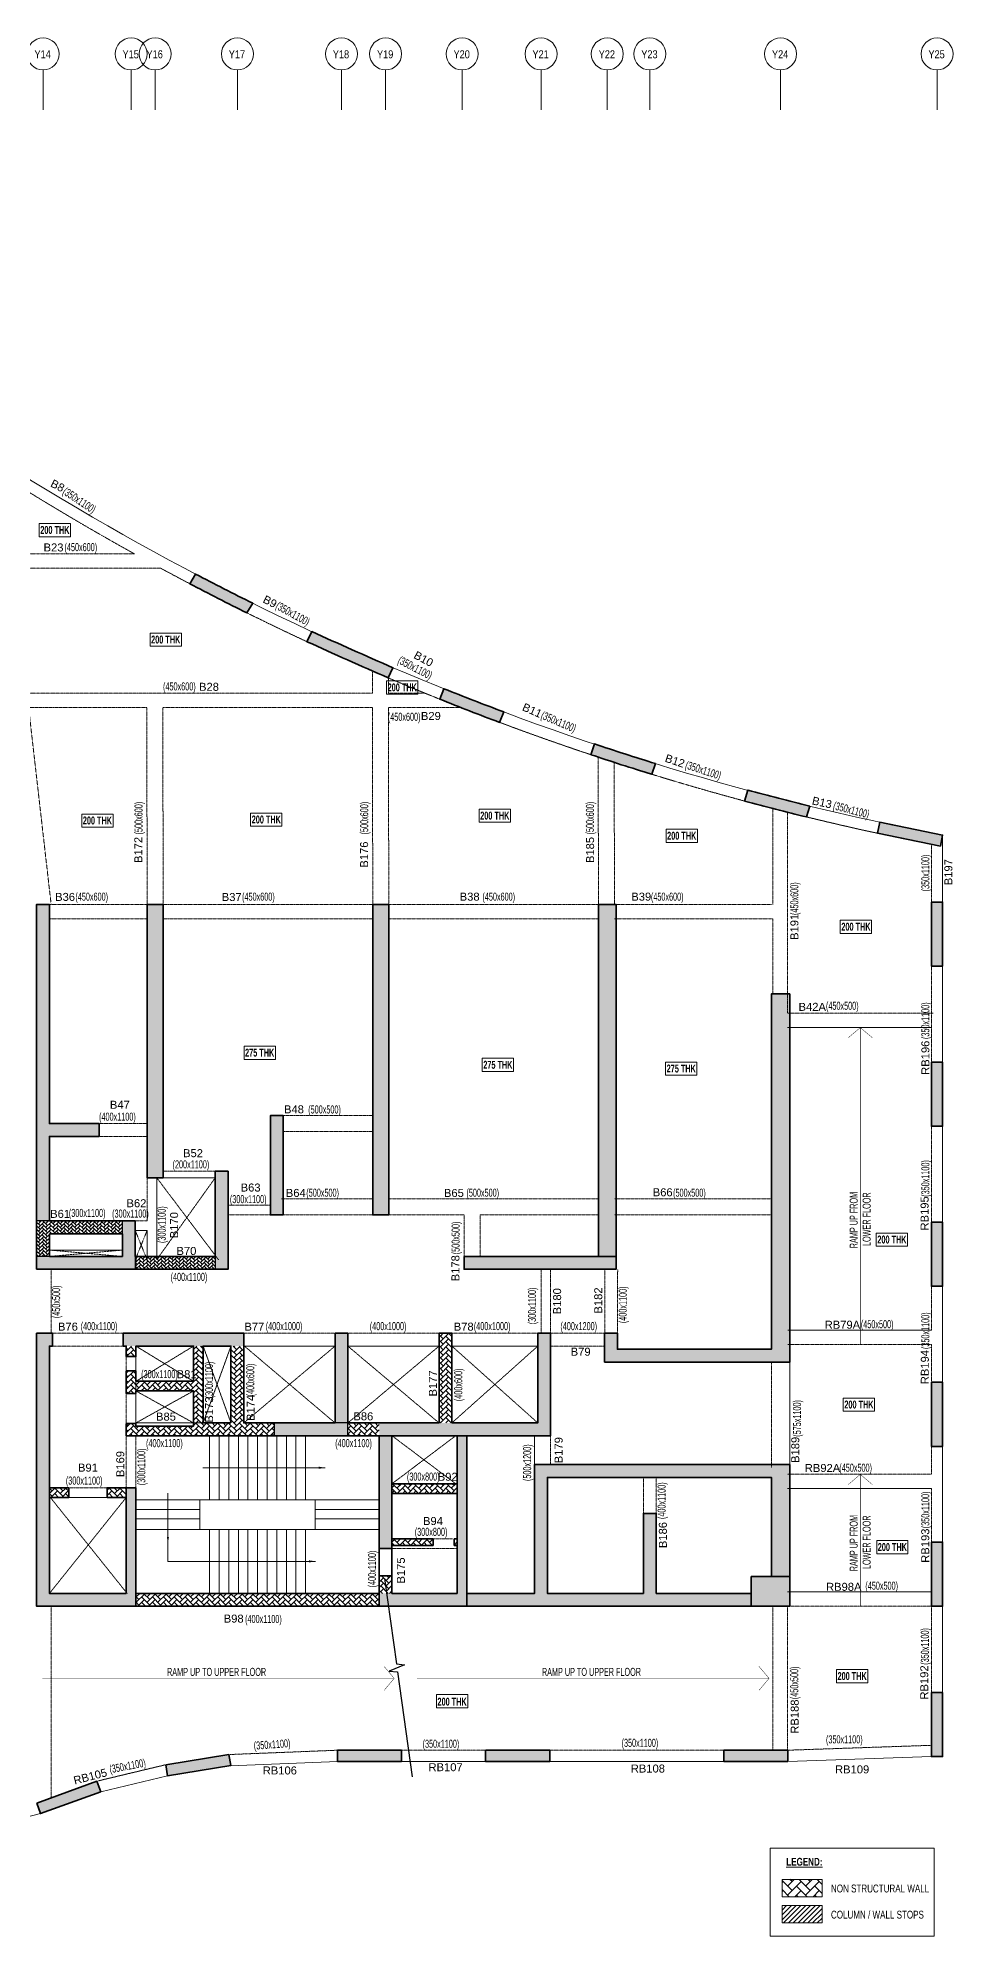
# Model space of a CAD drawing. Header units: millimetres. Extents: x -13 to 70221, y 3584 to 63200.
# Drawn here: x 41636 to 70221, y 3908 to 63200 of the extents above; entities that cross this region are included whole.
import ezdxf
from ezdxf.enums import TextEntityAlignment as Align

# ---------------------------------------------------------------- set-up
doc = ezdxf.new("R2010")
doc.units = ezdxf.units.MM
doc.linetypes.add('Grid Line', pattern=[2222.5, 1270, -317.5, 317.5, -317.5])
doc.linetypes.add('HIDDEN', pattern=[0.375, 0.25, -0.125])
for name, color, linetype, lineweight in [('A-ANNO-DIMS', 8, 'Continuous', 15), ('A-DETL-MISC', 35, 'Continuous', 15), ('A-FLOR-IDEN', 11, 'Continuous', 9), ('A-GRIDS', 8, 'Continuous', 9), ('A-HIDD-ABVE', 8, 'HIDDEN', 20), ('G-ANNO-TEXT', 231, 'Continuous', 9), ('S-BEAM', 7, 'Continuous', 18), ('S-BEAM-IDEN', 2, 'Continuous', 9), ('S-COL HATCH', 9, 'Continuous', 0), ('S-COLS', 5, 'Continuous', 35), ('S-GRIDS', 8, 'Continuous', 9)]:
    doc.layers.add(name, color=color, linetype=linetype, lineweight=lineweight)
for name, color, linetype in [('Beam Nos', 7, 'Continuous'), ('changes', 7, 'Continuous'), ('SUNK SLAB', 8, 'Continuous')]:
    doc.layers.add(name, color=color, linetype=linetype)
doc.styles.add('Arial Narrow', font='ARIALN.TTF', dxfattribs={"height": 400})
doc.styles.add('Dim.s & Anno.(Misc.)', font='ARIALN.TTF')
doc.styles.add('SC-BBS1', font='SansSerif')
doc.styles.add('Swis721 LtCn BT', font='swisscl.ttf', dxfattribs={"width": 0.9, "height": 233.355162})
doc.styles.add('Swis721 LtCn BT_2', font='swisscl.ttf', dxfattribs={"height": 244.992296})
doc.styles.add('Swis721 LtCn BT_B', font='', dxfattribs={"width": 0.9, "height": 246.918336})
doc.styles.get('Swis721 LtCn BT_B').set_extended_font_data('Swis721 LtCn BT', bold=True)
doc.dimstyles.new('A-GFC-100', dxfattribs={"dimscale": 100, "dimtxt": 1.75, "dimasz": 1.5, "dimexe": 1.5, "dimexo": 0, "dimgap": 1, "dimtad": 1, "dimdsep": 46, "dimtxsty": 'Dim.s & Anno.(Misc.)', "dimblk": 'ARCHTICK', "dimcen": 0, "dimdle": 1.5, "dimclrd": 256, "dimclre": 8, "dimclrt": 6, "dimazin": 2, "dimtfac": 1, "dimtix": 1, "dimtmove": 2, "dimatfit": 3, "dimfxl": 1, "dimtolj": 1, "dimlwd": -1, "dimlwe": 9, "dimarcsym": 0})
pattern_1 = [(45, (-31794446.85, 20735559.75), (0, 169.7056275), [360, -120]), (135, (-31794362, 20735644.6), (1e-14, 169.7056275), [360, -120])]

# ---------------------------------------------------------------- blocks, each defined once
blk = doc.blocks.new('*U10')
blk.add_lwpolyline([(-28.23, 0), (-1.25, 0), (-0.62, 2.5), (0.62, -2.5), (1.25, 0), (34.3, 0)])
blk = doc.blocks.new('_ARCHTICK')
at = {"color": 0, "linetype": 'ByBlock', "const_width": 0.15}
blk.add_lwpolyline([(-0.5, -0.5), (0.5, 0.5)], dxfattribs=at)
blk = doc.blocks.new('A$Cb7cd9481')
at = {"layer": 'S-COL HATCH', "transparency": 33554687}
h = blk.add_hatch(color=256, dxfattribs=at)
h.dxf.hatch_style = 1
h.paths.add_polyline_path([(28420, 25306), (28602, 25607, -0.00603), (26815, 26517), (26634, 26217, 0.006005)])
h = blk.add_hatch(color=256, dxfattribs=at)
h.dxf.hatch_style = 1
h.paths.add_polyline_path([(30445, 24722), (30297, 24405, 0.004309), (32837, 23274), (32985, 23591, -0.004327)])
h = blk.add_hatch(color=256, dxfattribs=at)
h.dxf.hatch_style = 1
h.paths.add_polyline_path([(36311, 21885), (36443, 22213, -0.006015), (34578, 22935), (34446, 22609, 0.00603)])
h = blk.add_hatch(color=256, dxfattribs=at)
h.dxf.hatch_style = 1
h.paths.add_polyline_path([(41071, 20263), (41183, 20599, -0.006015), (39279, 21210), (39167, 20874, 0.00603)])
h = blk.add_hatch(color=256, dxfattribs=at)
h.dxf.hatch_style = 1
h.paths.add_polyline_path([(45907, 18929), (46003, 19269, -0.006016), (44065, 19767), (43970, 19427, 0.006031)])
h = blk.add_hatch(color=256, dxfattribs=at)
h.dxf.hatch_style = 1
h.paths.add_polyline_path([(48195, 18764), (48125, 18421), (50085, 18021), (50155, 18363)])
h = blk.add_hatch(color=256, dxfattribs=at)
h.dxf.hatch_style = 1
h.paths.add_polyline_path([(50155, 16269), (49805, 16269), (49805, 14269), (50155, 14269)])
h = blk.add_hatch(color=256, dxfattribs=at)
h.dxf.hatch_style = 1
h.paths.add_polyline_path([(49805, 9269), (50155, 9269), (50155, 11269), (49805, 11269)])
h = blk.add_hatch(color=256, dxfattribs=at)
h.dxf.hatch_style = 1
h.paths.add_polyline_path([(50155, 6269), (49805, 6269), (49805, 4269), (50155, 4269)])
h = blk.add_hatch(color=256, dxfattribs=at)
h.dxf.hatch_style = 1
h.paths.add_polyline_path([(50155, 1269), (49805, 1269), (49805, -731), (50155, -731)])
h = blk.add_hatch(color=256, dxfattribs=at)
h.dxf.hatch_style = 1
h.paths.add_polyline_path([(49805, -5724), (50155, -5724), (50155, -3724), (49805, -3724)])
h = blk.add_hatch(color=256, dxfattribs=at)
h.dxf.hatch_style = 1
h.paths.add_polyline_path([(49805, -10421), (50155, -10421), (50155, -8421), (49805, -8421)])
h = blk.add_hatch(color=256, dxfattribs=at)
h.dxf.hatch_style = 1
h.paths.add_polyline_path([(25886, -10678), (25942, -11024), (27916, -10706), (27860, -10360)])
h = blk.add_hatch(color=256, dxfattribs=at)
h.dxf.hatch_style = 1
h.paths.add_polyline_path([(31255, -10224), (31255, -10574), (33255, -10574), (33255, -10224)])
h = blk.add_hatch(color=256, dxfattribs=at)
h.dxf.hatch_style = 1
h.paths.add_polyline_path([(35880, -10224), (35880, -10574), (37880, -10574), (37880, -10224)])
h = blk.add_hatch(color=256, dxfattribs=at)
h.dxf.hatch_style = 1
h.paths.add_polyline_path([(43315, -10224), (43315, -10574), (45315, -10574), (45315, -10224)])
h = blk.add_hatch(color=256, dxfattribs=at)
h.dxf.hatch_style = 1
h.paths.add_polyline_path([(23855, -11522), (23735, -11193), (21855, -11874), (21974, -12203)])
at = {"layer": 'S-COLS', "elevation": 0}
for points in [[(26634, 26217, 0.006005), (28420, 25306), (28602, 25607, -0.00603), (26815, 26517), (26634, 26217)], [(30297, 24405), (30445, 24722, 0.004327), (32985, 23591), (32837, 23274, -0.004309), (30297, 24405)], [(36443, 22213, -0.006015), (34578, 22935), (34446, 22609, 0.00603), (36311, 21885), (36443, 22213)], [(39167, 20874, 0.00603), (41071, 20263), (41183, 20599, -0.006015), (39279, 21210), (39167, 20874)], [(46003, 19269, -0.006016), (44065, 19767), (43970, 19427, 0.006031), (45907, 18929), (46003, 19269)]]:
    blk.add_lwpolyline(points, format="xyb", dxfattribs=at)
for points in [[(48195, 18764), (50155, 18363), (50085, 18021), (48125, 18421), (48195, 18764)], [(25886, -10678), (25942, -11024), (27916, -10706), (27860, -10360), (25886, -10678)], [(21855, -11874), (21974, -12203), (23855, -11522), (23735, -11193), (21855, -11874)]]:
    blk.add_lwpolyline(points, dxfattribs=at)
for points in [[(49805, 16269), (50155, 16269), (50155, 14269), (49805, 14269)], [(49805, 11269), (50155, 11269), (50155, 9269), (49805, 9269)], [(49805, 6269), (50155, 6269), (50155, 4269), (49805, 4269)], [(49805, 1269), (50155, 1269), (50155, -731), (49805, -731)], [(49805, -3724), (50155, -3724), (50155, -5724), (49805, -5724)], [(49805, -8421), (50155, -8421), (50155, -10421), (49805, -10421)], [(31255, -10224), (33255, -10224), (33255, -10574), (31255, -10574)], [(35880, -10224), (37880, -10224), (37880, -10574), (35880, -10574)], [(43315, -10224), (45315, -10224), (45315, -10574), (43315, -10574)]]:
    blk.add_lwpolyline(points, close=True, dxfattribs=at)
blk = doc.blocks.new('A$C0921b736')
at = {"layer": 'S-COL HATCH', "transparency": 33554687}
h = blk.add_hatch(color=256, dxfattribs=at)
h.dxf.hatch_style = 1
h.paths.add_polyline_path([(29725, 12785), (30125, 12785), (30125, 15425), (31675, 15425), (31675, 15825), (30125, 15825), (30125, 22675), (29725, 22675)])
h = blk.add_hatch(color=256, dxfattribs=at)
h.dxf.hatch_style = 1
h.paths.add_polyline_path([(33675, 14135), (33175, 14135), (33175, 22675), (33675, 22675)])
h = blk.add_hatch(color=256, dxfattribs=at)
h.dxf.hatch_style = 1
h.paths.add_polyline_path([(40725, 12975), (40225, 12975), (40225, 22675), (40725, 22675)])
h = blk.add_hatch(color=256, dxfattribs=at)
h.dxf.hatch_style = 1
h.paths.add_polyline_path([(43075, 11675), (43075, 11275), (47825, 11275), (47825, 11675)])
h.paths.add_polyline_path([(47825, 22675), (47275, 22675), (47275, 11675), (47825, 11675)])
h = blk.add_hatch(color=256, dxfattribs=at)
h.dxf.hatch_style = 1
h.paths.add_polyline_path([(53250, 8375), (53250, 19875), (52675, 19875), (52675, 8775), (47865, 8775), (47865, 9275), (47465, 9275), (47465, 8375)])
h = blk.add_hatch(color=256, dxfattribs=at)
h.dxf.hatch_style = 1
h.paths.add_polyline_path([(37425, 16075), (37025, 16075), (37025, 12975), (37425, 12975)])
h = blk.add_hatch(color=256, dxfattribs=at)
h.dxf.hatch_style = 1
h.paths.add_polyline_path([(35305, 11675), (35305, 11275), (35705, 11275), (35705, 14335), (35305, 14335)])
h = blk.add_hatch(color=256, dxfattribs=at)
h.dxf.hatch_style = 1
h.paths.add_polyline_path([(32805, 11275), (32805, 11675), (32805, 12785), (32405, 12785), (32405, 12385), (32405, 11675), (30125, 11675), (29725, 11675), (29725, 11275)])
at = {"layer": 'S-COL HATCH'}
h = blk.add_hatch(dxfattribs=at)
h.set_pattern_fill('AR-HBONE', color=256, scale=20)
h.set_pattern_definition([(45, (-31794446.854, 20735559.75), (0, 113.13708499), [240, -80]), (135, (-31794390.286, 20735616.32), (9e-15, 113.13708499), [240, -80])])
h.paths.add_polyline_path([(30125, 12385), (30125, 11692), (30125, 11692), (30125, 11675), (29725, 11675), (29725, 12785), (32405, 12785), (32405, 12485), (32405, 12385)])
h = blk.add_hatch(dxfattribs=at)
h.set_pattern_fill('AR-HBONE', color=256, scale=20)
h.set_pattern_definition([(45, (-31966103.18, 21022167.41), (0, 113.13708499), [240, -80]), (135, (-31966046.61, 21022223.98), (9e-15, 113.13708499), [240, -80])])
h.paths.add_polyline_path([(35305, 11275), (35305, 11675), (32805, 11675), (32805, 11275)])
at = {"layer": 'S-COL HATCH', "transparency": 33554687}
h = blk.add_hatch(color=256, dxfattribs=at)
h.dxf.hatch_style = 1
h.paths.add_polyline_path([(32525, 4450), (32825, 4450), (32825, 1150), (32825, 750), (30125, 750), (29725, 750), (29725, 1150), (29725, 1150), (29725, 9275), (30225, 9275), (30225, 8875), (30125, 8875), (30125, 1150), (30125, 1150), (32525, 1150), (32525, 1150)])
h = blk.add_hatch(color=256, dxfattribs=at)
h.dxf.hatch_style = 1
h.paths.add_polyline_path([(36195, 9275), (32425, 9275), (32425, 8875), (36195, 8875)])
h = blk.add_hatch(color=256, dxfattribs=at)
h.dxf.hatch_style = 1
h.paths.add_polyline_path([(39445, 9275), (39045, 9275), (39045, 6475), (39445, 6475)])
h = blk.add_hatch(color=256, dxfattribs=at)
h.dxf.hatch_style = 1
h.paths.add_polyline_path([(40425, 6075), (40425, 6475), (45379, 6475), (45379, 9275), (45779, 9275), (45779, 6075)])
at = {"layer": 'S-COL HATCH'}
h = blk.add_hatch(dxfattribs=at)
h.set_pattern_fill('AR-HBONE', color=256, scale=30)
h.set_pattern_definition(pattern_1)
h.paths.add_polyline_path([(42695, 6475), (42295, 6475), (42295, 9275), (42695, 9275)])
h = blk.add_hatch(dxfattribs=at)
h.set_pattern_fill('AR-HBONE', color=256, scale=30)
h.set_pattern_definition(pattern_1)
h.paths.add_polyline_path([(34925, 8875), (34625, 8875), (34625, 7775), (32825, 7775), (32825, 8100), (32525, 8100), (32525, 7398), (32825, 7398), (32825, 7475), (34625, 7475), (34625, 6375), (32825, 6375), (32825, 6453), (32525, 6453), (32525, 6075), (37145, 6075), (37145, 6475), (34925, 6475)])
h = blk.add_hatch(dxfattribs=at)
h.set_pattern_fill('AR-HBONE', color=256, scale=30)
h.set_pattern_definition(pattern_1)
h.paths.add_polyline_path([(32825, 8875), (32525, 8875), (32525, 8550), (32825, 8550)])
h = blk.add_hatch(dxfattribs=at)
h.set_pattern_fill('AR-HBONE', color=256, scale=30)
h.set_pattern_definition(pattern_1)
h.paths.add_polyline_path([(36195, 6475), (35795, 6475), (35795, 8875), (36195, 8875)])
at = {"layer": 'S-COL HATCH', "transparency": 33554687}
h = blk.add_hatch(color=256, dxfattribs=at)
h.dxf.hatch_style = 1
h.paths.add_polyline_path([(39445, 6475), (37145, 6475), (37145, 6075), (39445, 6075)])
at = {"layer": 'S-COL HATCH'}
h = blk.add_hatch(dxfattribs=at)
h.set_pattern_fill('AR-HBONE', color=256, scale=30)
h.set_pattern_definition(pattern_1)
h.paths.add_polyline_path([(39445, 6475), (40425, 6475), (40425, 6075), (39445, 6075)])
at = {"layer": 'S-COL HATCH', "transparency": 33554687}
h = blk.add_hatch(color=256, dxfattribs=at)
h.dxf.hatch_style = 1
h.paths.add_polyline_path([(40425, 6075), (40825, 6075), (40825, 6075), (40825, 4575), (40825, 4575), (40825, 4275), (40825, 2550), (40425, 2550)])
h = blk.add_hatch(color=256, dxfattribs=at)
h.dxf.hatch_style = 1
h.paths.add_polyline_path([(42865, 6075), (43165, 6075), (43165, 750), (42865, 750), (40425, 750), (40425, 1150), (42865, 1150), (42865, 2850), (42865, 2850), (42865, 2850)])
h = blk.add_hatch(color=256, dxfattribs=at)
h.dxf.hatch_style = 1
h.paths.add_polyline_path([(52675, 4775), (52675, 1675), (53250, 1675), (53250, 5175), (45279, 5175), (45279, 1150), (43165, 1150), (43165, 750), (52050, 750), (52050, 1150), (49079, 1150), (49079, 3648), (48679, 3648), (48679, 1150), (45679, 1150), (45679, 4775)])
at = {"layer": 'S-COL HATCH'}
h = blk.add_hatch(dxfattribs=at)
h.set_pattern_fill('AR-HBONE', color=256, scale=30)
h.set_pattern_definition([(45, (-31794446.85, 20683630.75), (0, 169.7056275), [360, -120]), (135, (-31794362, 20683715.6), (1e-14, 169.7056275), [360, -120])])
h.paths.add_polyline_path([(32525, 4150), (32525, 4450), (31925, 4450), (31925, 4150)])
h.paths.add_polyline_path([(30725, 4150), (30725, 4450), (30125, 4450), (30125, 4150)])
h = blk.add_hatch(dxfattribs=at)
h.set_pattern_fill('AR-HBONE', color=256, scale=30)
h.set_pattern_definition(pattern_1)
h.paths.add_polyline_path([(40825, 4275), (42865, 4275), (42865, 4575), (40825, 4575)])
h = blk.add_hatch(dxfattribs=at)
h.set_pattern_fill('AR-HBONE', color=256, scale=30)
h.set_pattern_definition(pattern_1)
h.paths.add_polyline_path([(42115, 2850), (42115, 2650), (40825, 2650), (40825, 2850)])
h = blk.add_hatch(dxfattribs=at)
h.set_pattern_fill('AR-HBONE', color=256, scale=30)
h.set_pattern_definition(pattern_1)
h.paths.add_polyline_path([(42765, 2850), (42865, 2850), (42865, 2650), (42765, 2650)])
h = blk.add_hatch(dxfattribs=at)
h.set_pattern_fill('AR-HBONE', color=256, scale=30)
h.set_pattern_definition(pattern_1)
h.paths.add_polyline_path([(40425, 1700), (40825, 1700), (40825, 1150), (40425, 1150)])
at = {"layer": 'S-COL HATCH', "transparency": 33554687}
h = blk.add_hatch(color=256, dxfattribs=at)
h.dxf.hatch_style = 1
h.paths.add_polyline_path([(53250, 1675), (53250, 750), (52050, 750), (52050, 1675)])
at = {"layer": 'S-COL HATCH'}
h = blk.add_hatch(dxfattribs=at)
h.set_pattern_fill('AR-HBONE', color=256, scale=30)
h.set_pattern_definition(pattern_1)
h.paths.add_polyline_path([(40425, 1150), (32825, 1150), (32825, 750), (40425, 750)])
at = {"layer": 'changes'}
for p, q in [((30125, 12785), (29725, 12785)), ((32405, 12385), (32405, 12785)), ((30125, 11675), (29725, 11675)), ((32805, 11675), (32805, 11275)), ((35305, 11675), (35305, 11275))]:
    blk.add_line(p, q, dxfattribs=at)
blk.add_lwpolyline([(39445, 6475), (37145, 6475), (37145, 6075), (39445, 6075)], close=True, dxfattribs=at)
at = {"layer": 'S-COLS'}
for p, q in [((32525, 4450), (32525, 1150)), ((32825, 4450), (32825, 1150)), ((40825, 2550), (40425, 2550)), ((40825, 1700), (40425, 1700)), ((32825, 1150), (32825, 750))]:
    blk.add_line(p, q, dxfattribs=at)
for points in [[(29725, 11275), (29725, 22675), (30125, 22675), (30125, 15825), (31675, 15825), (31675, 15425), (30125, 15425), (30125, 12785), (32805, 12785), (32805, 11675), (35305, 11675), (35305, 14335), (35705, 14335), (35705, 11275), (29725, 11275)], [(47825, 11675), (47825, 22675), (47275, 22675), (47275, 11675), (47825, 11675)], [(29725, 1150), (29725, 9275), (30225, 9275), (30225, 8875), (30125, 8875), (30125, 1150), (32525, 1150)], [(36195, 9275), (32425, 9275), (32425, 8875), (32525, 8875), (32525, 8550), (32825, 8550), (32825, 8875), (33725, 8875), (34625, 8875), (34625, 7775), (32825, 7775), (32825, 8100), (32525, 8100), (32525, 7398), (32825, 7398), (32825, 7475), (34625, 7475), (34625, 6375), (33725, 6375), (32825, 6375), (32825, 6453), (32525, 6453), (32525, 6075), (34625, 6075), (34625, 6075), (45779, 6075), (45779, 9275), (45379, 9275), (45379, 6475), (42695, 6475), (42695, 9275)], [(39045, 9275), (39045, 6475), (36195, 6475), (36195, 9275)], [(39445, 9275), (39045, 9275)], [(42295, 9275), (42295, 6475), (39445, 6475), (39445, 9275)], [(42695, 9275), (42295, 9275)], [(40825, 750), (40425, 750), (40425, 6075)], [(40825, 6075), (40825, 1150)], [(43165, 6075), (43165, 750), (42865, 750)], [(42865, 1150), (42865, 6075)], [(43165, 1150), (45279, 1150), (45279, 5175), (53250, 5175)], [(53250, 5175), (53250, 1675), (52675, 1675), (52675, 4775), (45679, 4775), (45679, 1150), (48679, 1150), (48679, 3648), (49079, 3648), (49079, 1150), (52050, 1150), (52050, 750), (43165, 750)], [(30125, 4150), (30725, 4150), (30725, 4450), (30125, 4450)], [(32525, 4150), (31925, 4150), (31925, 4450), (32825, 4450)], [(40825, 2850), (42115, 2850)], [(42115, 2650), (40825, 2650)], [(42115, 2850), (42115, 2650)], [(42765, 2650), (42765, 2850)], [(42765, 2850), (42865, 2850)], [(42865, 2650), (42765, 2650)], [(30125, 750), (30125, 750), (29725, 750), (29725, 1150)], [(32825, 1150), (40425, 1150), (40425, 750), (30125, 750)], [(40825, 1150), (42865, 1150)], [(42865, 750), (40825, 750)]]:
    blk.add_lwpolyline(points, dxfattribs=at)
for points in [[(33675, 14135), (33175, 14135), (33175, 22675), (33675, 22675)], [(53250, 8375), (47465, 8375), (47465, 9275), (47865, 9275), (47865, 8775), (52675, 8775), (52675, 19875), (53250, 19875)], [(30125, 12385), (32405, 12385), (32405, 11675), (30125, 11675)], [(35795, 6475), (34925, 6475), (34925, 8875), (35795, 8875)], [(40825, 4575), (42865, 4575), (42865, 4275), (40825, 4275)]]:
    blk.add_lwpolyline(points, close=True, dxfattribs=at)
at = {"layer": 'S-COLS', "elevation": 0}
for points in [[(40725, 12975), (40225, 12975), (40225, 22675), (40725, 22675)], [(37425, 16075), (37025, 16075), (37025, 12975), (37425, 12975)], [(43075, 11675), (47825, 11675), (47825, 11275), (43075, 11275)], [(53250, 750), (52050, 750), (52050, 1675), (53250, 1675)]]:
    blk.add_lwpolyline(points, close=True, dxfattribs=at)
blk = doc.blocks.new('Grid - Type 1 Structural-6743905-9TH FLOOR LVL')
at = {"layer": 'A-GRIDS'}
blk.add_circle((0, 0), 4, dxfattribs=at)
blk = doc.blocks.new('A$C45bf0ae9')
at = {"layer": 'S-GRIDS', "linetype": 'Grid Line'}
for p, q in [((22055, 41014), (22055, 42264)), ((24805, 41014), (24805, 42264)), ((25555, 41014), (25555, 42264)), ((28125, 41014), (28125, 42264)), ((31375, 41014), (31375, 42264)), ((32755, 41014), (32755, 42264)), ((35145, 41014), (35145, 42264)), ((37610, 41014), (37610, 42264)), ((39680, 41014), (39680, 42264)), ((41010, 41014), (41010, 42264)), ((45093, 41014), (45093, 42264)), ((49980, 41014), (49980, 42264))]:
    blk.add_line(p, q, dxfattribs=at)
at = {"layer": 'A-GRIDS', "xscale": 124.9999999999999, "yscale": 124.9999999999999, "zscale": 124.9999999999999}
for p in [(22055, 42764), (24805, 42764), (25555, 42764), (28125, 42764), (31375, 42764), (32755, 42764), (35145, 42764), (37610, 42764), (39680, 42764), (41010, 42764), (45093, 42764), (49980, 42764)]:
    blk.add_blockref('Grid - Type 1 Structural-6743905-9TH FLOOR LVL', p, dxfattribs=at)
at = {"layer": 'A-GRIDS', "lineweight": 18, "char_height": 250, "width": 641.35, "attachment_point": 1, "style": 'Arial Narrow'}
for s, insert in [('Y14', (21786, 42879)), ('Y15', (24536, 42879)), ('Y16', (25286, 42879)), ('Y17', (27856, 42879)), ('Y18', (31106, 42879)), ('Y19', (32486, 42879)), ('Y20', (34876, 42879)), ('Y21', (37341, 42879)), ('Y22', (39411, 42879)), ('Y23', (40741, 42879)), ('Y24', (44824, 42879)), ('Y25', (49711, 42879))]:
    blk.add_mtext(s, dxfattribs=dict(at, insert=insert))
blk = doc.blocks.new('A$C40398dd4')
at = {"layer": 'A-ANNO-DIMS', "ltscale": 500, "elevation": 0}
blk.add_lwpolyline([(5810, 1000), (6600, 1000), (6600, 1565)], dxfattribs=at)
at = {"layer": 'A-DETL-MISC'}
for p, q in [((2300, 4925), (2300, 2925)), ((2600, 4925), (2600, 2925)), ((2900, 4925), (2900, 2925)), ((3200, 4925), (3200, 2925)), ((3500, 4925), (3500, 2925)), ((3800, 4925), (3800, 2925)), ((4100, 4925), (4100, 2925)), ((4400, 4925), (4400, 2925)), ((4700, 4925), (4700, 2925)), ((5000, 4925), (5000, 2925)), ((5300, 4925), (5300, 2925)), ((2300, 0), (2300, 2000)), ((2600, 0), (2600, 2000)), ((2900, 0), (2900, 2000)), ((3200, 0), (3200, 2000)), ((3500, 0), (3500, 2000)), ((3800, 0), (3800, 2000)), ((4100, 0), (4100, 2000)), ((4400, 0), (4400, 2000)), ((4700, 0), (4700, 2000)), ((5000, 0), (5000, 2000)), ((5300, 0), (5300, 2000))]:
    blk.add_line(p, q, dxfattribs=at)
for points in [[(2000, 2925), (0, 2925)], [(2000, 2625), (0, 2625)], [(5600, 2925), (7600, 2925)], [(5600, 2625), (7600, 2625)], [(2000, 2325), (0, 2325)], [(5600, 2325), (7600, 2325)]]:
    blk.add_lwpolyline(points, dxfattribs=at)
blk.add_lwpolyline([(5600, 2925), (5600, 2000), (2000, 2000), (2000, 2925)], close=True, dxfattribs=at)
at = {"layer": 'A-DETL-MISC', "elevation": 0}
for points in [[(2000, 2000), (0, 2000)], [(5600, 2000), (7600, 2000)]]:
    blk.add_lwpolyline(points, dxfattribs=at)
at = {"layer": 'A-ANNO-DIMS', "ltscale": 500}
for points in [[(1688, 3925), (5510, 3925)], [(6600, 1565), (6600, 3126)], [(1988, 1000), (5810, 1000)]]:
    blk.add_leader(points, dimstyle='A-GFC-100', override={"dimasz": 2, "dimtad": 0, "dimfxl": 0.18, "dimarcsym": 1}, dxfattribs=at)

msp = doc.modelspace()

# ---------------------------------------------------------------- hatches: boundary and pattern name
at = {"layer": 'SUNK SLAB'}
h = msp.add_hatch(dxfattribs=at)
h.set_pattern_fill('AR-HBONE', color=8, scale=50, style=0)
h.set_pattern_definition([(45, (-31293720.4, 20969204.07), (0, 282.8427125), [600, -200]), (135, (-31293578.98, 20969345.5), (2e-14, 282.8427125), [600, -200])])
h.paths.add_polyline_path([(66130, 5675), (66130, 5134), (64880, 5134), (64880, 5675)], flags=0)
h = msp.add_hatch(dxfattribs=at)
h.set_pattern_fill('ANSI31', color=8, scale=850, style=0)
h.set_pattern_definition([(45, (-31293720.4, 20969872.57), (-75.1300955, 75.1300955), [])])
h.paths.add_polyline_path([(66130, 4859), (66130, 4318), (64880, 4318), (64880, 4859)], flags=0)

# ---------------------------------------------------------------- linework, layer by layer
at = {"layer": 'A-FLOR-IDEN', "color": 8, "elevation": 0, "flags": 128}
for points in [[(42653, 48032), (42653, 47620), (41676, 47620), (41676, 48032)], [(42653, 48032), (42653, 47620), (41676, 47620), (41676, 48032)], [(53504, 43115), (53504, 42703), (52526, 42703), (52526, 43115)], [(53504, 43115), (53504, 42703), (52526, 42703), (52526, 43115)], [(56492, 31326), (56492, 30914), (55514, 30914), (55514, 31326)], [(68801, 25867), (68801, 25455), (67824, 25455), (67824, 25867)], [(67771, 20712), (67771, 20300), (66793, 20300), (66793, 20712)], [(68814, 16260), (68814, 15848), (67836, 15848), (67836, 16260)], [(67558, 12230), (67558, 11818), (66581, 11818), (66581, 12230)], [(55061, 11448), (55061, 11036), (54084, 11036), (54084, 11448)]]:
    msp.add_lwpolyline(points, close=True, dxfattribs=at)
at = {"layer": 'A-FLOR-IDEN', "color": 8, "flags": 128}
for points in [[(46115, 44609), (46115, 44197), (45138, 44197), (45138, 44609)], [(46115, 44609), (46115, 44197), (45138, 44197), (45138, 44609)], [(43982, 38957), (43982, 38545), (43004, 38545), (43004, 38957)], [(43982, 38957), (43982, 38545), (43004, 38545), (43004, 38957)], [(49258, 38988), (49258, 38576), (48280, 38576), (48280, 38988)], [(49258, 38988), (49258, 38576), (48280, 38576), (48280, 38988)], [(56395, 39110), (56395, 38698), (55418, 38698), (55418, 39110)], [(56395, 39110), (56395, 38698), (55418, 38698), (55418, 39110)], [(62234, 38481), (62234, 38069), (61257, 38069), (61257, 38481)], [(62234, 38481), (62234, 38069), (61257, 38069), (61257, 38481)], [(67677, 35639), (67677, 35227), (66700, 35227), (66700, 35639)], [(67677, 35639), (67677, 35227), (66700, 35227), (66700, 35639)], [(49051, 31705), (49051, 31293), (48073, 31293), (48073, 31705)], [(62220, 31209), (62220, 30797), (61242, 30797), (61242, 31209)]]:
    msp.add_lwpolyline(points, close=True, dxfattribs=at)
at = {"layer": 'A-HIDD-ABVE', "linetype": 'HIDDEN'}
for p, q in [((47175, 27596), (45345, 25036)), ((47275, 25036), (45345, 27596)), ((45045, 25946), (44675, 25036)), ((45045, 25036), (44675, 25946)), ((44275, 25336), (41995, 25136)), ((44275, 25136), (41995, 25336)), ((46495, 22336), (44695, 21236)), ((46495, 21236), (44695, 22336)), ((47665, 22336), (46795, 19936)), ((47665, 19936), (46795, 22336)), ((50915, 22336), (48065, 19936)), ((50915, 19936), (48085, 22336)), ((54165, 22336), (51315, 19936)), ((54165, 19936), (51315, 22336)), ((57250, 22336), (54565, 19936)), ((57250, 19936), (54565, 22336)), ((46495, 19936), (44695, 20936)), ((46495, 20936), (44695, 19936)), ((52695, 19536), (54685, 18036)), ((52695, 18036), (54685, 19536)), ((44395, 17611), (41995, 14611)), ((42019, 17611), (44419, 14611))]:
    msp.add_line(p, q, dxfattribs=at)
at = {"layer": 'G-ANNO-TEXT', "color": 7, "elevation": 0}
for points in [[(64512, 6648), (69630, 6648), (69630, 3908), (64512, 3908)], [(66130, 5675), (66130, 5134), (64880, 5134), (64880, 5675)], [(66130, 4859), (66130, 4318), (64880, 4318), (64880, 4859)]]:
    msp.add_lwpolyline(points, close=True, dxfattribs=at)
at = {"layer": 'S-BEAM', "linetype": 'HIDDEN'}
for p, q in [((41316, 47086), (44647, 47086)), ((41316, 46636), (45468, 46636)), ((52082, 42736, 0), (52081, 43424, 0)), ((41316, 42736), (52082, 42736)), ((52582, 42736, 0), (52581, 43209, 0)), ((52582, 42736), (53715, 42736)), ((42044, 36164), (41343, 42287, 0)), ((45038, 42286), (41343, 42286)), ((45045, 36136), (45038, 42286)), ((45538, 42286), (52083, 42286)), ((45545, 36136), (45538, 42286)), ((52095, 36136, 0), (52083, 42286, 0)), ((52583, 42286), (54839, 42286)), ((52595, 36136, 0), (52583, 42286, 0)), ((59145, 36136), (59136, 40734)), ((59645, 36136), (59636, 40570)), ((64595, 36136), (64595, 39129)), ((65045, 32736), (65045, 39015)), ((45045, 36136), (41995, 36136)), ((45045, 35686), (41995, 35686)), ((45545, 36136), (52095, 36136, 0)), ((45545, 35686), (52095, 35686)), ((59145, 36136), (52595, 36136, 0)), ((59145, 35686), (52595, 35686)), ((64545, 36136), (59645, 36136)), ((64595, 35686), (59645, 35686)), ((64595, 33336), (64595, 35686)), ((69600, 32736), (65045, 32736)), ((43545, 29286), (45045, 29286)), ((49295, 29536, 0), (52095, 29536, 0)), ((43545, 28886), (45045, 28886)), ((49295, 29036, 0), (52095, 29036, 0)), ((45045, 27596), (45045, 26246)), ((47175, 27796), (45545, 27796)), ((48895, 26736), (47575, 26736)), ((52095, 26936, 0), (49245, 26936, 0)), ((59145, 26936), (52595, 26936)), ((59645, 26936), (64545, 26936)), ((45045, 26246), (44675, 26246)), ((48895, 26436), (47575, 26436)), ((54945, 26436), (49295, 26436)), ((54945, 25136, 0), (54945, 26436, 0)), ((59145, 26436), (55445, 26436)), ((55445, 25136, 0), (55445, 26436, 0)), ((59645, 26436), (64545, 26436)), ((42045, 24736), (42045, 22736)), ((57350, 22736), (57350, 24736, 0)), ((57650, 22736), (57650, 24736, 0)), ((59345, 24736), (59345, 22736)), ((59745, 24736, 0), (59735, 22736)), ((44295, 22736), (42095, 22736)), ((50915, 22736), (48065, 22736)), ((54165, 22736), (51315, 22736)), ((57250, 22736), (54565, 22736)), ((59345, 22736), (57650, 22736)), ((44295, 22336), (42095, 22336)), ((44395, 19913), (44395, 22336)), ((59345, 22336), (57650, 22336)), ((65060, 22386), (69546, 22386)), ((64545, 18536), (64545, 21836)), ((44395, 17911), (44395, 19536)), ((44695, 17911), (44695, 19536)), ((57650, 19536), (57650, 18636)), ((43795, 17911), (42595, 17911)), ((60550, 17109), (60550, 18236)), ((60950, 17109), (60950, 18236)), ((65045, 18336), (69546, 18336)), ((54735, 16011), (52695, 16011)), ((54585, 16311), (53935, 16311)), ((42045, 14211), (42045, 8225)), ((64595, 14211), (64595, 9716)), ((65045, 14211), (69560, 14211)), ((65045, 14211), (65045, 9730)), ((47622, 9578, 0), (50989, 9712, 0)), ((52996, 9712, 0), (55621, 9712, 0)), ((63056, 9712, 0), (57621, 9712, 0)), ((65044, 9712), (69534, 9865, 0)), ((43514, 8754, 0), (45601, 9253, 0)), ((42045, 7852), (42045, 7848))]:
    msp.add_line(p, q, dxfattribs=at)
at = {"layer": 'S-BEAM'}
for p, q in [((69560, 32286), (65045, 32286)), ((45345, 27596), (45345, 25036)), ((47175, 27596), (45545, 27596)), ((45045, 25946), (44675, 25946)), ((45045, 25946), (45045, 25036)), ((65060, 22836), (69546, 22836)), ((44695, 19913), (44695, 22336)), ((50915, 22336), (48065, 22336)), ((54165, 22336), (51315, 22336)), ((57250, 22336), (54565, 22336)), ((65120, 18536), (65120, 21836)), ((46795, 19936), (44695, 19936)), ((57150, 19536), (57150, 18636)), ((65045, 17886), (69546, 17886)), ((43795, 17611), (42595, 17611)), ((65045, 14661), (69560, 14661)), ((65056, 9362), (69546, 9515, 0)), ((43595, 8414, 0), (45683, 8912, 0)), ((47636, 9228, 0), (51003, 9362, 0)), ((52996, 9362, 0), (55621, 9362, 0)), ((63056, 9362, 0), (57621, 9362, 0)), ((35488, 6114, 0), (41715, 7733, 0))]:
    msp.add_line(p, q, dxfattribs=at)
at = {"layer": 'S-BEAM', "ltscale": 250000, "elevation": 0}
msp.add_lwpolyline([(69896, 38299, -0.104419), (37779, 51764, 0.059137), (29656, 57087, 0.059137)], format="xyb", dxfattribs=at)
at = {"layer": 'S-BEAM', "linetype": 'HIDDEN', "elevation": 0}
for points in [[(44647, 47086, -0.0114), (41316, 49035)], [(52081, 43424, -0.021725), (45468, 46636, -0.021725)], [(59136, 40734, -0.020704), (52581, 43209, -0.020704)], [(64595, 39129, -0.015257), (59636, 40570, -0.015257)], [(69560, 38008, -0.013664), (65045, 39015, -0.013664)]]:
    msp.add_lwpolyline(points, format="xyb", dxfattribs=at)
for points in [[(69546, 22836), (69546, 38008)], [(69546, 18336), (69546, 22386)], [(69546, 9515), (69546, 17886)]]:
    msp.add_lwpolyline(points, dxfattribs=at)
at = {"layer": 'S-BEAM', "elevation": 0}
for points in [[(69896, 9515), (69896, 38299)], [(65060, 32286), (69560, 32286)]]:
    msp.add_lwpolyline(points, dxfattribs=at)
at = {"layer": 'S-BEAM', "const_width": 12.5, "elevation": 0}
for points in [[(67699, 31970), (67324, 32286), (66949, 31970)], [(41771, 11961), (52763, 11961)], [(52448, 11581), (52764, 11956), (52448, 12331)], [(53480, 11961), (64473, 11961)], [(64158, 11581), (64474, 11956), (64158, 12331)]]:
    msp.add_lwpolyline(points, dxfattribs=at)
at = {"layer": 'S-BEAM', "const_width": 12.5}
for points in [[(67324, 32286), (67324, 22386)], [(67699, 18012), (67324, 18329), (66949, 18012)], [(67324, 18336), (67324, 14211)]]:
    msp.add_lwpolyline(points, dxfattribs=at)
at = {"layer": 'S-BEAM', "elevation": 0}
msp.add_lwpolyline([(41995, 25136), (44275, 25136), (44275, 25336), (41995, 25336)], close=True, dxfattribs=at)

# ---------------------------------------------------------------- block references
at = {"xscale": 100, "yscale": 100, "zscale": 100, "rotation": 277.960533334072}
msp.add_blockref('*U10', (52849, 12282, 0), dxfattribs=at)
at = {"layer": 'Beam Nos'}
msp.add_blockref('A$C45bf0ae9', (19741, 19936), dxfattribs=at)
msp.add_blockref('A$C45bf0ae9', (19741, 19936), dxfattribs=at)
at = {"layer": 'changes'}
msp.add_blockref('A$C0921b736', (11870, 13461), dxfattribs=at)
at = {"layer": 'S-BEAM'}
msp.add_blockref('A$Cb7cd9481', (19741, 19936), dxfattribs=at)
at = {"layer": 'S-BEAM-IDEN', "xscale": -1}
msp.add_blockref('A$C40398dd4', (52295, 14611), dxfattribs=at)

# ---------------------------------------------------------------- texts
at = {"layer": 'A-FLOR-IDEN', "color": 1, "char_height": 246.9, "width": 1155, "attachment_point": 2, "line_spacing_factor": 0.964267, "style": 'Swis721 LtCn BT_B'}
for s, insert in [('200 THK', (42165, 47954)), ('200 THK', (42165, 47954)), ('200 THK', (45627, 44531)), ('200 THK', (45627, 44531)), ('200 THK', (53015, 43037, 0)), ('200 THK', (53015, 43037, 0)), ('200 THK', (43493, 38879)), ('200 THK', (43493, 38879)), ('200 THK', (48769, 38910)), ('200 THK', (48769, 38910)), ('200 THK', (55907, 39032)), ('200 THK', (55907, 39032)), ('200 THK', (61746, 38403)), ('200 THK', (61746, 38403)), ('200 THK', (67189, 35561)), ('200 THK', (67189, 35561)), ('275 THK', (48562, 31627)), ('275 THK', (56003, 31247, 0)), ('275 THK', (61731, 31131)), ('200 THK', (68313, 25789)), ('200 THK', (67282, 20634)), ('200 THK', (68325, 16182)), ('200 THK', (67069, 12152)), ('200 THK', (54572, 11352))]:
    msp.add_mtext(s, dxfattribs=dict(at, insert=insert))
at = {"layer": 'Beam Nos', "color": 3, "style": 'SC-BBS1'}
for s, rotation, p in [('B8', 332.64829, (42158, 49037, 0)), ('B9', 332.64829, (48792, 45415, 0)), ('B10', 331.9613, (53588, 43627)), ('B11', 335.98891, (56993, 42012)), ('B12', 341.26756, (61470, 40428)), ('B13', 347.63505, (66085, 39122, 0)), ('B172', 90, (44971, 37836)), ('B176', 90, (52024, 37690, 0)), ('B185', 90, (59083, 37833)), ('B191', 90, (65465, 35433, 0)), ('B170', 90, (46088, 26115)), ('B178', 90, (54876, 24769)), ('B180', 90, (58053, 23738)), ('B182', 90, (59338, 23761)), ('B177', 90, (54171, 21171)), ('B174', 90, (48480, 20407)), ('B173', 90, (47182, 20353)), ('B169', 90, (44406, 18652, 0)), ('B179', 90, (58100, 19085)), ('B189', 90, (65493, 19094, 0)), ('B186', 90, (61356, 16434, 0)), ('B175', 90, (53172, 15328)), ('RB188', 90, (65474, 10762, 0))]:
    msp.add_text(s, height=250, rotation=rotation, dxfattribs=at).set_placement(p, align=Align.BOTTOM_CENTER)
for s, p in [('B23', (42122, 47085)), ('B28', (46978, 42731)), ('B29', (53909, 41820)), ('B36', (42483, 36168)), ('B37', (47688, 36165)), ('B38', (55121, 36176)), ('B39', (60481, 36176)), ('B42A', (65823, 32734)), ('B47', (44194, 29675)), ('B48', (49633, 29533)), ('B52', (46479, 28163)), ('B63', (48279, 27089)), ('B62', (44712, 26599)), ('B64', (49689, 26921)), ('B65', (54630, 26920)), ('B66', (61151, 26941, 0)), ('B61', (42327, 26267)), ('B70', (46273, 25108)), ('RB79A', (66766, 22804)), ('B76', (42571, 22744)), ('B77', (48396, 22744)), ('B78', (54935, 22744)), ('B79', (58589, 21961)), ('B81', (46280, 21258)), ('B85', (45635, 19933)), ('B86', (51800, 19942)), ('B91', (43198, 18340, 0)), ('B92', (54436, 18055, 0)), ('RB92A', (66143, 18328)), ('B94', (53975, 16672, 0)), ('RB98A', (66807, 14617, 0)), ('B98', (47750, 13623, 0))]:
    msp.add_text(s, height=250, dxfattribs=at).set_placement(p, align=Align.BOTTOM_CENTER)
at = {"layer": 'Beam Nos', "style": 'SC-BBS1'}
for s, rotation, p in [('B197', 90, (70275, 37141, 0)), ('RB196', 90, (69557, 31344, 0)), ('RB195', 90, (69532, 26482, 0)), ('RB194', 90, (69539, 21681, 0)), ('RB193', 90, (69553, 16102, 0)), ('RB192', 90, (69523, 11829, 0)), ('RB105', 14.57455, (43320, 8700, 0))]:
    msp.add_text(s, height=250, rotation=rotation, dxfattribs=at).set_placement(p, align=Align.BOTTOM_CENTER)
for s, p in [('RB106', (49191, 8880, 0)), ('RB107', (54369, 8982, 0)), ('RB108', (60688, 8940, 0)), ('RB109', (67069, 8914, 0))]:
    msp.add_text(s, height=250, dxfattribs=at).set_placement(p, align=Align.BOTTOM_CENTER)
at = {"layer": 'G-ANNO-TEXT', "color": 7, "char_height": 244.99, "attachment_point": 1, "line_spacing_factor": 0.971848, "style": 'Swis721 LtCn BT_2'}
for s, insert, width in [('\\fSwis721 LtCn BT|b1|i0|c0|p34|;\\LLEGEND:', (65012, 6350), 1299), ('NON STRUCTURAL WALL', (66408, 5515), 3845.24), ('COLUMN / WALL STOPS', (66408, 4698), 3845.24)]:
    msp.add_mtext(s, dxfattribs=dict(at, insert=insert, width=width))
at = {"layer": 'S-BEAM-IDEN', "style": 'Swis721 LtCn BT', "width": 0.8}
for s, rotation, p in [('(350x1100)', 326.35712, (42382, 48971)), ('(450x600)', 360, (42465, 47169)), ('(350x1100)', 331.04302, (49036, 45384)), ('(350x1100)', 332.51757, (52852, 43681)), ('(450x600)', 360, (45543, 42819)), ('(450x600)', 360, (52566, 41870)), ('(350x1100)', 336.76966, (57323, 41951)), ('(350x1100)', 341.7169, (61836, 40388)), ('(500x600)', 90, (44903, 38320)), ('(500x600)', 90, (51953, 38320, 0)), ('(500x600)', 90, (59003, 38320)), ('(350x1100)', 345.46876, (66458, 39109)), ('(350x1100)', 90, (69481, 36541)), ('(450x600)', 90, (65388, 35803)), ('(350x1100)', 90, (69481, 31928, 0)), ('(350x1100)', 90, (69481, 27000)), ('RAMP UP FROM', 90, (67243, 25393)), ('LOWER FLOOR', 90, (67647, 25464)), ('(300x1100)', 90, (45627, 25556, 0)), ('(500x500)', 90, (54807, 25205)), ('(450x500)', 90, (42327, 23209)), ('(300x1100)', 90, (57195, 23018)), ('(400x1100)', 90, (60028, 23054)), ('(350x1100)', 90, (69481, 22244)), ('(300x1100)', 90, (47102, 20705)), ('(400x600)', 90, (48393, 20767, 0)), ('(400x600)', 90, (54890, 20616, 0)), ('(575x1100)', 90, (65472, 19504)), ('(300x1100)', 90, (44989, 17991, 0)), ('(400x1100)', 360, (45012, 19180)), ('(400x1100)', 360, (50922, 19180)), ('(500x1200)', 90, (57041, 18121)), ('(300x800)', 360, (53162, 18135)), ('(400x1100)', 90, (61242, 16934)), ('(350x1100)', 90, (69481, 16646)), ('RAMP UP FROM', 90, (67243, 15301)), ('LOWER FLOOR', 90, (67647, 15372)), ('(400x1100)', 90, (52195, 14799)), ('(400x1100)', 360, (48106, 13687)), ('(350x1100)', 90, (69467, 12382, 0)), ('(450x500)', 90, (65386, 11307)), ('(350x1100)', 4.13755, (48387, 9728, 0)), ('(350x1100)', 10.78837, (43893, 8991))]:
    msp.add_text(s, height=250, rotation=rotation, dxfattribs=at).set_placement(p)
for s, p in [('(450x600)', (42805, 36251)), ('(450x600)', (48012, 36251)), ('(450x600)', (55520, 36251)), ('(450x600)', (60784, 36251)), ('(450x500)', (66252, 32843)), ('(500x500)', (50079, 29603)), ('(400x1100)', (43545, 29378, 0)), ('(200x1100)', (45841, 27888, 0)), ('(300x1100)', (47631, 26803)), ('(500x500)', (50019, 27003)), ('(500x500)', (55020, 27003)), ('(500x500)', (61476, 27003)), ('(300x1100)', (42601, 26371, 0)), ('(300x1100)', (43952, 26351, 0)), ('(400x1100)', (45780, 24374, 0)), ('(450x500)', (67342, 22895, 0)), ('(400x1100)', (42971, 22835)), ('(400x1000)', (48751, 22835)), ('(400x1000)', (52001, 22835)), ('(400x1000)', (55251, 22835)), ('(400x1200)', (57955, 22835)), ('(300x1100)', (44859, 21336)), ('(450x500)', (66669, 18412, 0)), ('(300x1100)', (42507, 18010)), ('(300x800)', (53406, 16410)), ('(450x500)', (67482, 14727)), ('RAMP UP TO UPPER FLOOR', (45668, 12034)), ('RAMP UP TO UPPER FLOOR', (57378, 12034)), ('(350x1100)', (59867, 9819)), ('(350x1100)', (66252, 9927)), ('(350x1100)', (53651, 9790, 0))]:
    msp.add_text(s, height=250, dxfattribs=at).set_placement(p)

doc.saveas('drawing.dxf')
